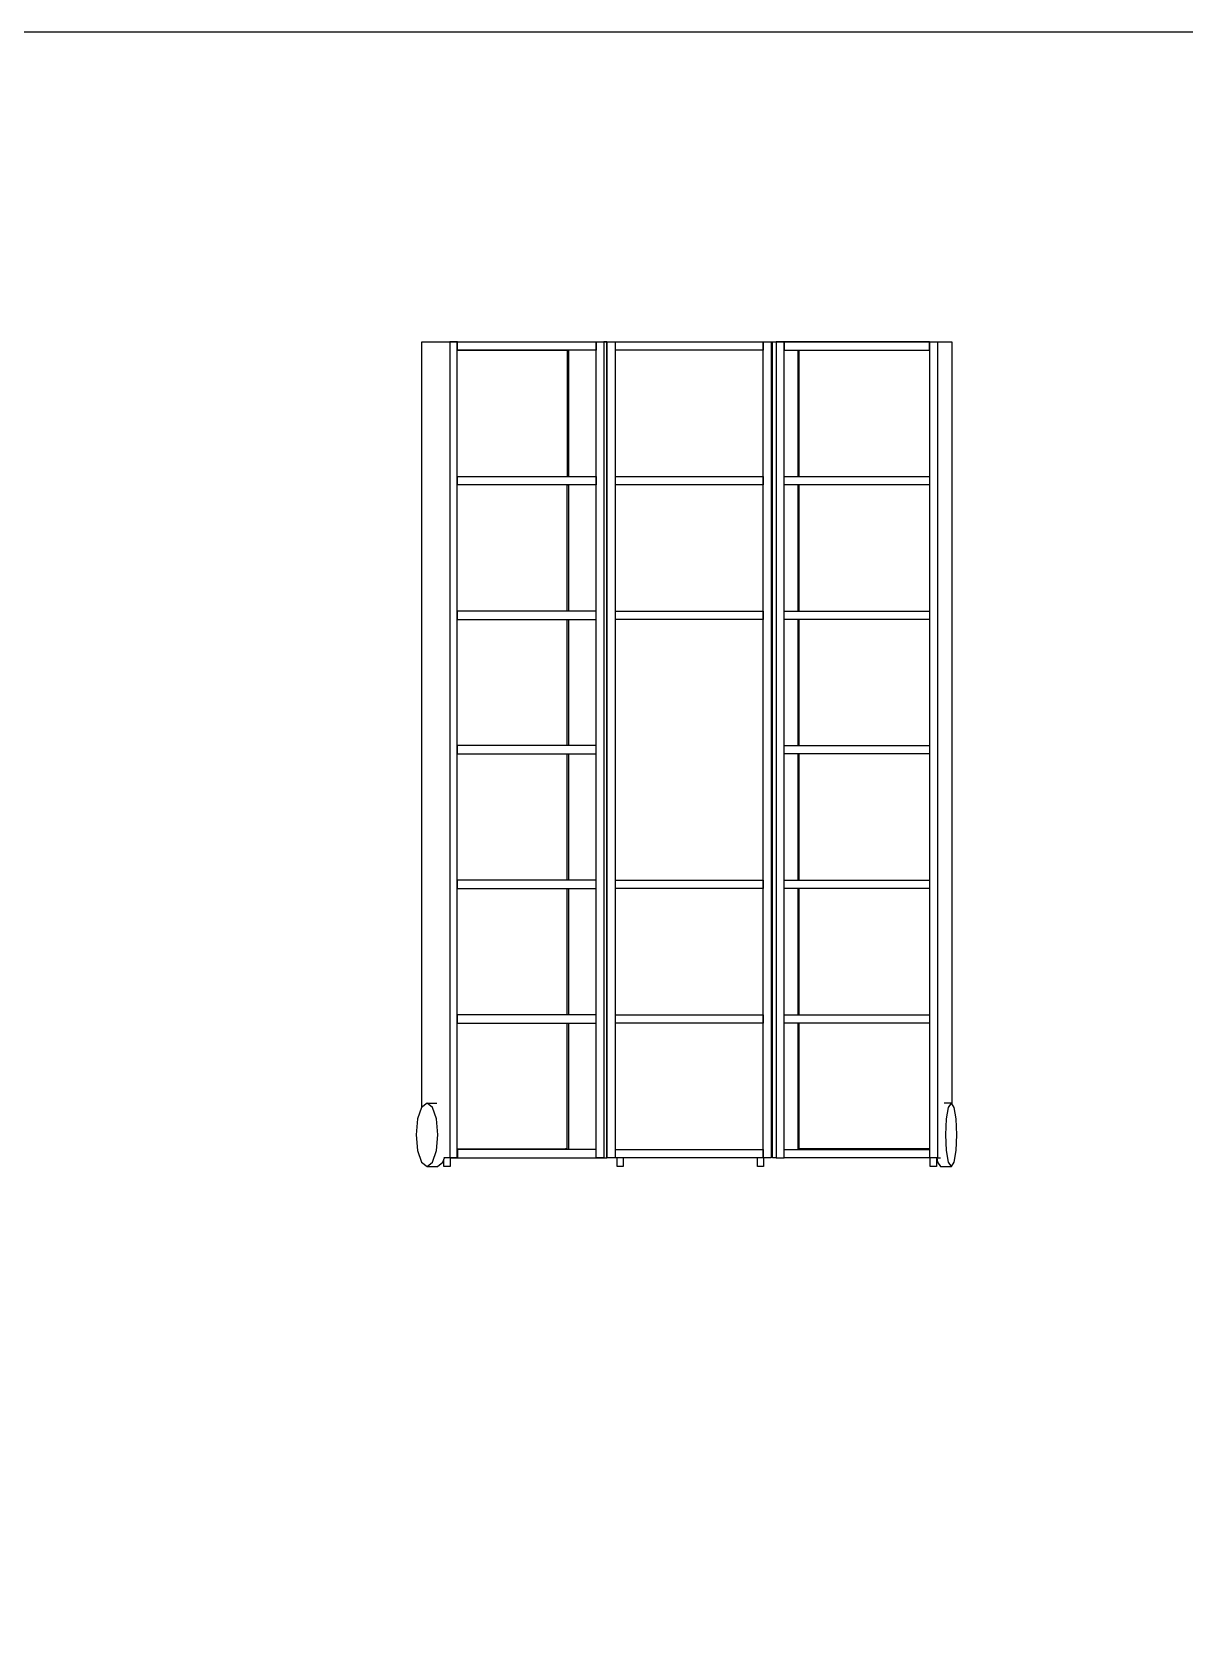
# Model space of a CAD drawing. Header units: millimetres. Extents: x 3103 to 179340, y -10977 to 70536.
# Drawn here: x 110032 to 113135, y 23034 to 27340 of the extents above; entities that cross this region are included whole.
import ezdxf

# ---------------------------------------------------------------- set-up
doc = ezdxf.new("R2010")
doc.units = ezdxf.units.MM
doc.header["$LTSCALE"] = 0.5
doc.linetypes.add('ELGO_LTYPE0', pattern=[0])
doc.layers.add('MEBEL', color=1, linetype='Continuous')

# ---------------------------------------------------------------- blocks, each defined once
blk = doc.blocks.new('m_167')
at = {"color": 0, "linetype": 'ELGO_LTYPE0'}
for p, q in [((-1432.384583, 147.926618), (-1432.384583, 2207.594592)), ((-1432.384583, 2207.594592), (-1357.278062, 2207.594592)), ((-1411.916828, 2207.594592), (-1411.916828, 2208.064222)), ((-1411.916828, 2208.064222), (-1336.792947, 2208.064222)), ((-1373.792455, 2208.064222), (-1373.792455, 2208.308977)), ((-1373.792455, 2208.308977), (-45.814797, 2208.308977)), ((-1357.278062, 2207.594592), (-1357.278062, 11.673417)), ((-1337.031934, 2207.594592), (-1357.278062, 2207.594592)), ((-1336.792947, 2208.064222), (-1354.065706, 2208.064222)), ((-1337.031934, 11.673417), (-1337.031934, 2207.594592)), ((-1336.792947, 2185.635473), (-1336.792947, 2208.064222)), ((-1336.792947, 2208.064222), (-963.234993, 2208.064222)), ((-963.234993, 2208.064222), (-963.234993, 2185.635473)), ((-963.234993, 2208.064222), (-956.533907, 2208.064222)), ((-963.013359, 2207.594592), (-963.234993, 2207.594592)), ((-963.013359, 11.673417), (-963.013359, 2207.594592)), ((-963.013359, 2207.594592), (-942.767238, 2207.594592)), ((-956.533907, 2208.064222), (-956.533907, 2207.594592)), ((-942.767238, 2207.594592), (-942.767238, 11.673417)), ((-934.743019, 2207.594592), (-942.767238, 2207.594592)), ((-934.743019, 11.673417), (-934.743019, 2207.594592)), ((-933.469292, 11.673417), (-933.469292, 2207.594592)), ((-933.469292, 2207.594592), (-911.924076, 2207.594592)), ((-911.924076, 2207.594592), (-911.924076, 11.673417)), ((-911.679076, 2185.635473), (-911.679076, 2208.064222)), ((-911.679076, 2208.064222), (-514.146612, 2208.064222)), ((-514.146612, 2208.064222), (-514.146612, 2185.635473)), ((-513.901612, 11.673417), (-513.901612, 2207.594592)), ((-513.901612, 2207.594592), (-492.355724, 2207.594592)), ((-492.355724, 2207.594592), (-492.355724, 11.673417)), ((-489.066599, 11.673417), (-489.066599, 2207.594592)), ((-489.066599, 2207.594592), (-478.744602, 2207.594592)), ((-478.744602, 2207.594592), (-478.744602, 11.673417)), ((-457.525824, 2207.594592), (-478.744602, 2207.594592)), ((-467.275711, 2207.594592), (-467.275711, 2208.064222)), ((-467.275711, 2208.064222), (-457.289504, 2208.064222)), ((-457.525824, 11.673417), (-457.525824, 2207.594592)), ((-457.525824, 2207.594592), (-457.289504, 2207.594592)), ((-457.289504, 2208.064222), (-457.289504, 2185.635473)), ((-65.796563, 2208.064222), (-457.289504, 2208.064222)), ((-65.796563, 2185.635473), (-65.796563, 2208.064222)), ((-65.796563, 2208.064222), (-27.654837, 2208.064222)), ((-65.550233, 11.673417), (-65.550233, 2207.594592)), ((-65.550233, 2207.594592), (-44.33212, 2207.594592)), ((-45.814797, 2208.308977), (-45.814797, 2208.064222)), ((-44.33212, 2207.594592), (-44.33212, 11.673417)), ((-44.33212, 2207.594592), (-6.199074, 2207.594592)), ((-27.654837, 2208.064222), (-27.654837, 2207.594592)), ((-6.199074, 2207.594592), (-6.199074, 156.99684)), ((-1337.031934, 2185.635473), (-1336.792947, 2185.635473)), ((-1337.031934, 2185.215739), (-1040.987773, 2185.215739)), ((-963.234993, 2185.635473), (-1336.792947, 2185.635473)), ((-1336.792947, 2185.635473), (-1038.119887, 2185.635473)), ((-1040.987773, 2185.215739), (-1040.987773, 1845.736963)), ((-1038.119887, 2185.635473), (-1038.119887, 1845.736963)), ((-514.146612, 2185.635473), (-911.679076, 2185.635473)), ((-457.289504, 2185.635473), (-65.796563, 2185.635473)), ((-419.393443, 1845.736963), (-419.393443, 2185.635473)), ((-417.236519, 1845.736963), (-417.236519, 2185.215739)), ((-417.236519, 2185.215739), (-65.550233, 2185.215739)), ((-69.498919, 2185.215739), (-69.498919, 2185.635473)), ((-65.796563, 2185.635473), (-65.550233, 2185.635473)), ((-1337.031934, 1845.665199), (-1336.792947, 1845.736963)), ((-1336.792947, 1845.736963), (-1337.031934, 1845.736963)), ((-1336.792947, 1823.308921), (-1336.792947, 1845.736963)), ((-1336.792947, 1845.736963), (-963.234993, 1845.736963)), ((-963.234993, 1823.308921), (-1336.792947, 1823.308921)), ((-1040.987773, 1483.410397), (-1040.987773, 1823.308921)), ((-1040.987773, 1823.308921), (-1038.119887, 1823.308921)), ((-1038.119887, 1823.308921), (-1038.119887, 1483.410397)), ((-963.234993, 1845.736963), (-963.234993, 1823.308921)), ((-911.679076, 1823.308921), (-911.679076, 1845.736963)), ((-911.679076, 1845.736963), (-514.146612, 1845.736963)), ((-514.146612, 1823.308921), (-911.679076, 1823.308921)), ((-514.146612, 1845.736963), (-514.146612, 1823.308921)), ((-457.289504, 1823.308921), (-457.289504, 1845.736963)), ((-457.289504, 1845.736963), (-65.796563, 1845.736963)), ((-65.796563, 1823.308921), (-457.289504, 1823.308921)), ((-419.393443, 1483.410397), (-419.393443, 1823.308921)), ((-417.236519, 1483.410397), (-417.236519, 1823.308921)), ((-65.796563, 1845.736963), (-65.796563, 1823.308921)), ((-65.796563, 1845.736963), (-65.550233, 1845.736963)), ((-65.796563, 1823.308921), (-65.550233, 1823.308921)), ((-1336.792947, 1483.410397), (-1337.031934, 1483.410397)), ((-1336.792947, 1460.981697), (-1336.792947, 1483.410397)), ((-963.234993, 1483.410397), (-1336.792947, 1483.410397)), ((-963.234993, 1460.981697), (-963.234993, 1483.410397)), ((-911.679076, 1460.981697), (-911.679076, 1483.410397)), ((-911.679076, 1483.410397), (-514.146612, 1483.410397)), ((-514.146612, 1483.410397), (-514.146612, 1460.981697)), ((-457.289504, 1460.981697), (-457.289504, 1483.410397)), ((-457.289504, 1483.410397), (-65.796563, 1483.410397)), ((-65.796563, 1483.410397), (-65.796563, 1460.981697)), ((-65.796563, 1483.410397), (-65.550233, 1483.410397)), ((-1337.031934, 1460.981697), (-1336.792947, 1460.981697)), ((-1336.792947, 1460.981697), (-963.234993, 1460.981697)), ((-1040.987773, 1121.083152), (-1040.987773, 1460.981697)), ((-1040.987773, 1460.981697), (-1038.119887, 1460.981697)), ((-1038.119887, 1460.981697), (-1038.119887, 1121.083152)), ((-514.146612, 1460.981697), (-911.679076, 1460.981697)), ((-65.796563, 1460.981697), (-457.289504, 1460.981697)), ((-419.393443, 1121.083152), (-419.393443, 1460.981697)), ((-417.236519, 1121.083152), (-417.236519, 1460.981697)), ((-65.796563, 1460.981697), (-65.550233, 1460.981697)), ((-1336.792947, 1121.083152), (-1337.031934, 1121.011374)), ((-1336.792947, 1098.654445), (-1336.792947, 1121.083152)), ((-963.234993, 1121.083152), (-1336.792947, 1121.083152)), ((-963.234993, 1098.654445), (-963.234993, 1121.083152)), ((-457.289504, 1098.654445), (-457.289504, 1121.083152)), ((-457.289504, 1121.083152), (-65.796563, 1121.083152)), ((-65.796563, 1121.083152), (-65.796563, 1098.654445)), ((-65.796563, 1121.083152), (-65.550233, 1120.938917)), ((-65.550233, 1121.083152), (-65.796563, 1121.083152)), ((-1337.031934, 1098.654445), (-1336.792947, 1098.654445)), ((-1336.792947, 1098.654445), (-963.234993, 1098.654445)), ((-1040.987773, 758.755893), (-1040.987773, 1098.654445)), ((-1040.987773, 1098.654445), (-1038.119887, 1098.654445)), ((-1038.119887, 1098.654445), (-1038.119887, 758.755893)), ((-65.796563, 1098.654445), (-457.289504, 1098.654445)), ((-419.393443, 758.755893), (-419.393443, 1098.654445)), ((-417.236519, 758.755893), (-417.236519, 1098.654445)), ((-1336.792947, 758.755893), (-1337.031934, 758.684129)), ((-1337.031934, 736.327564), (-1336.792947, 736.327564)), ((-1336.792947, 736.327564), (-1336.792947, 758.755893)), ((-963.234993, 758.755893), (-1336.792947, 758.755893)), ((-1336.792947, 736.327564), (-963.234993, 736.327564)), ((-1040.987773, 396.42897), (-1040.987773, 736.327564)), ((-1040.987773, 736.327564), (-1038.119887, 736.327564)), ((-1038.119887, 736.327564), (-1038.119887, 396.42897)), ((-963.234993, 736.327564), (-963.234993, 758.755893)), ((-911.679076, 736.327564), (-911.679076, 758.755893)), ((-911.679076, 758.755893), (-514.146612, 758.755893)), ((-514.146612, 736.327564), (-911.679076, 736.327564)), ((-514.146612, 758.755893), (-514.146612, 736.327564)), ((-457.289504, 736.327564), (-457.289504, 758.755893)), ((-457.289504, 758.755893), (-65.796563, 758.755893)), ((-65.796563, 736.327564), (-457.289504, 736.327564)), ((-419.393443, 396.42897), (-419.393443, 736.327564)), ((-417.236519, 396.42897), (-417.236519, 736.327564)), ((-65.796563, 758.755893), (-65.796563, 736.327564)), ((-65.796563, 758.755893), (-65.550233, 758.755893)), ((-65.796563, 736.327564), (-65.550233, 736.327564)), ((-1336.792947, 396.42897), (-1337.031934, 396.42897)), ((-1336.792947, 374.000634), (-1336.792947, 396.42897)), ((-963.234993, 396.42897), (-1336.792947, 396.42897)), ((-963.234993, 374.000634), (-963.234993, 396.42897)), ((-911.679076, 374.000634), (-911.679076, 396.42897)), ((-911.679076, 396.42897), (-514.146612, 396.42897)), ((-514.146612, 396.42897), (-514.146612, 374.000634)), ((-457.289504, 374.000634), (-457.289504, 396.42897)), ((-457.289504, 396.42897), (-65.796563, 396.42897)), ((-65.796563, 396.42897), (-65.796563, 374.000634)), ((-65.796563, 396.42897), (-65.550233, 396.42897)), ((-1337.031934, 374.000634), (-1336.792947, 374.000634)), ((-1336.792947, 374.000634), (-963.234993, 374.000634)), ((-1040.987773, 35.638505), (-1040.987773, 374.000634)), ((-1040.987773, 374.000634), (-1038.119887, 374.000634)), ((-1038.119887, 374.000634), (-1038.119887, 34.102082)), ((-514.146612, 374.000634), (-911.679076, 374.000634)), ((-65.796563, 374.000634), (-457.289504, 374.000634)), ((-419.393443, 34.102082), (-419.393443, 374.000634)), ((-417.236519, 35.638505), (-417.236519, 374.000634)), ((-65.796563, 374.000634), (-65.550233, 374.000634)), ((-1433.016774, 147.431032), (-1443.673231, 116.275194)), ((-1418.460365, 158.834746), (-1433.016774, 147.431032)), ((-1403.903956, 147.431032), (-1418.460365, 158.834746)), ((-1418.460365, 158.834746), (-1391.766166, 158.834746)), ((-1393.248178, 116.275194), (-1403.903956, 147.431032)), ((-7.390019, 158.834746), (-26.79033, 158.834746)), ((-20.191381, 116.275194), (-14.78071, 147.431032)), ((-14.78071, 147.431032), (-7.390019, 158.834746)), ((0, 147.431032), (-7.390019, 158.834746)), ((5.410671, 116.275194), (0, 147.431032)), ((-1443.673231, 116.275194), (-1447.573848, 73.715642)), ((-1389.347554, 73.715642), (-1393.248178, 116.275194)), ((-22.171401, 73.715642), (-20.191381, 116.275194)), ((7.390691, 73.715642), (5.410671, 116.275194)), ((-1447.573848, 73.715642), (-1443.673231, 31.155838)), ((-1393.248178, 31.155838), (-1389.347554, 73.715642)), ((-20.191381, 31.155838), (-22.171401, 73.715642)), ((5.410671, 31.155838), (7.390691, 73.715642)), ((-1443.673231, 31.155838), (-1433.016774, 0)), ((-1433.016774, 0), (-1418.460365, -11.403714)), ((-1418.460365, -11.403714), (-1403.903956, 0)), ((-1403.903956, 0), (-1393.248178, 31.155838)), ((-1390.278148, -11.403714), (-1375.721739, 0)), ((-1375.721739, 0), (-1371.728988, 11.673417)), ((-1357.278062, 11.673417), (-1373.217006, 11.673417)), ((-1372.821807, -11.470053), (-1372.821807, 8.479338)), ((-1357.278062, 11.673417), (-1337.031934, 11.673417)), ((-1336.792947, 11.673417), (-1357.278062, 11.673417)), ((-1356.290054, 11.673417), (-1356.290054, -11.470053)), ((-1337.031934, 35.638505), (-1040.987773, 35.638505)), ((-1337.031934, 34.030654), (-1336.792947, 34.102082)), ((-1336.792947, 34.102082), (-1337.031934, 34.102082)), ((-1336.792947, 34.102082), (-1336.792947, 11.673417)), ((-963.234993, 34.102082), (-1336.792947, 34.102082)), ((-1336.792947, 11.673417), (-963.013359, 11.673417)), ((-1336.792947, 11.673417), (-963.234993, 11.673417)), ((-1040.987773, 35.638505), (-1045.955176, 35.638505)), ((-963.234993, 11.673417), (-963.234993, 34.102082)), ((-963.013359, 11.673417), (-956.533907, 11.673417)), ((-942.767238, 11.673417), (-963.013359, 11.673417)), ((-956.288907, 11.673417), (-934.743019, 11.673417)), ((-934.743019, 13.957265), (-933.469292, 13.957265)), ((-911.924076, 11.673417), (-933.469292, 11.673417)), ((-911.924076, 13.957265), (-911.679076, 13.957265)), ((-911.679076, 11.673417), (-911.679076, 34.102082)), ((-911.679076, 34.102082), (-514.146612, 34.102082)), ((-514.146612, 11.673417), (-911.679076, 11.673417)), ((-907.15961, -11.470053), (-907.15961, 11.673417)), ((-890.627857, 11.673417), (-890.627857, -11.470053)), ((-529.488085, -11.470053), (-529.488085, 11.673417)), ((-514.146612, 34.102082), (-514.146612, 11.673417)), ((-514.146612, 13.957265), (-513.901612, 13.957265)), ((-514.146612, 11.673417), (-513.901612, 11.673417)), ((-492.355724, 11.673417), (-513.901612, 11.673417)), ((-512.956997, 11.673417), (-512.956997, -11.470053)), ((-492.355724, 13.957265), (-489.066599, 13.957265)), ((-478.744602, 11.673417), (-489.066599, 11.673417)), ((-478.744602, 11.673417), (-457.525824, 11.673417)), ((-457.525824, 11.673417), (-457.289504, 11.673417)), ((-457.289504, 11.673417), (-457.289504, 34.102082)), ((-457.289504, 34.102082), (-65.796563, 34.102082)), ((-65.796563, 11.673417), (-457.289504, 11.673417)), ((-65.550233, 35.638505), (-417.236519, 35.638505)), ((-69.498919, 34.102082), (-69.498919, 35.638505)), ((-65.796563, 34.102082), (-65.796563, 11.673417)), ((-65.796563, 34.102082), (-65.550233, 34.102082)), ((-65.796563, 11.673417), (-65.550233, 11.673417)), ((-44.33212, 11.673417), (-65.550233, 11.673417)), ((-64.23578, -11.470053), (-64.23578, 11.673417)), ((-47.704027, 11.673417), (-47.704027, -11.470053)), ((-46.343514, 11.673417), (-44.316097, 0)), ((-44.33212, 11.673417), (-36.207773, 11.673417)), ((-44.316097, 0), (-36.925413, -11.403714)), ((-14.78071, 0), (-20.191381, 31.155838)), ((-7.390019, -11.403714), (-14.78071, 0)), ((-7.390019, -11.403714), (0, 0)), ((0, 0), (5.410671, 31.155838)), ((-1418.460365, -11.403714), (-1390.278148, -11.403714)), ((-1356.290054, -11.470053), (-1372.821807, -11.470053)), ((-890.627857, -11.470053), (-907.15961, -11.470053)), ((-512.956997, -11.470053), (-529.488085, -11.470053)), ((-47.704027, -11.470053), (-64.23578, -11.470053)), ((-36.925413, -11.403714), (-7.390019, -11.403714))]:
    blk.add_line(p, q, dxfattribs=at)

msp = doc.modelspace()

# ---------------------------------------------------------------- linework, layer by layer
at = {"layer": 'MEBEL'}
msp.add_lwpolyline([(106491.9, 27340.2), (130548.4, 27340.2), (130548.4, 13303.3), (106491.9, 13303.3)], close=True, dxfattribs=at)

# ---------------------------------------------------------------- block references
msp.add_blockref('m_167', (112513.3, 24298.4), dxfattribs=at)

doc.saveas('drawing.dxf')
